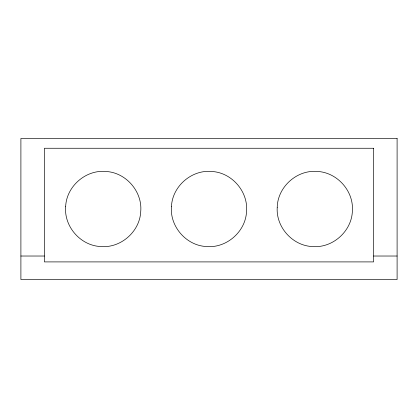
<?xml version="1.0" encoding="UTF-8"?>
<svg xmlns="http://www.w3.org/2000/svg" width="418" height="418" viewBox="0 0 418 418"><rect width="100%" height="100%" fill="white"/><g stroke="black" fill="none" stroke-linecap="round" stroke-linejoin="round"><path stroke-width="0.63" d="M20.9 256.025L44.412 256.025M373.587 256.025L397.1 256.025M277.223 207.37C275.854 227.429 293.065 246.207 313.176 246.583C333.235 247.952 352.013 230.741 352.39 210.63C353.759 190.571 336.547 171.793 316.436 171.417C296.378 170.048 277.599 187.259 277.223 207.37M65.663 206.424C63.792 226.446 80.528 245.648 100.618 246.531C120.64 248.402 139.842 231.666 140.725 211.576C142.595 191.554 125.86 172.352 105.77 171.469C85.747 169.598 66.546 186.334 65.663 206.424M171.474 206.361C169.567 226.384 186.276 245.612 206.361 246.526C226.384 248.433 245.612 231.724 246.526 211.639C248.433 191.616 231.724 172.388 211.639 171.474C191.616 169.567 172.388 186.276 171.474 206.361M397.1 138.462L20.9 138.462L20.9 279.537L397.1 279.537L397.1 138.462M373.587 148.259L44.412 148.259L44.412 261.903L373.587 261.903L373.587 148.259"/></g></svg>
